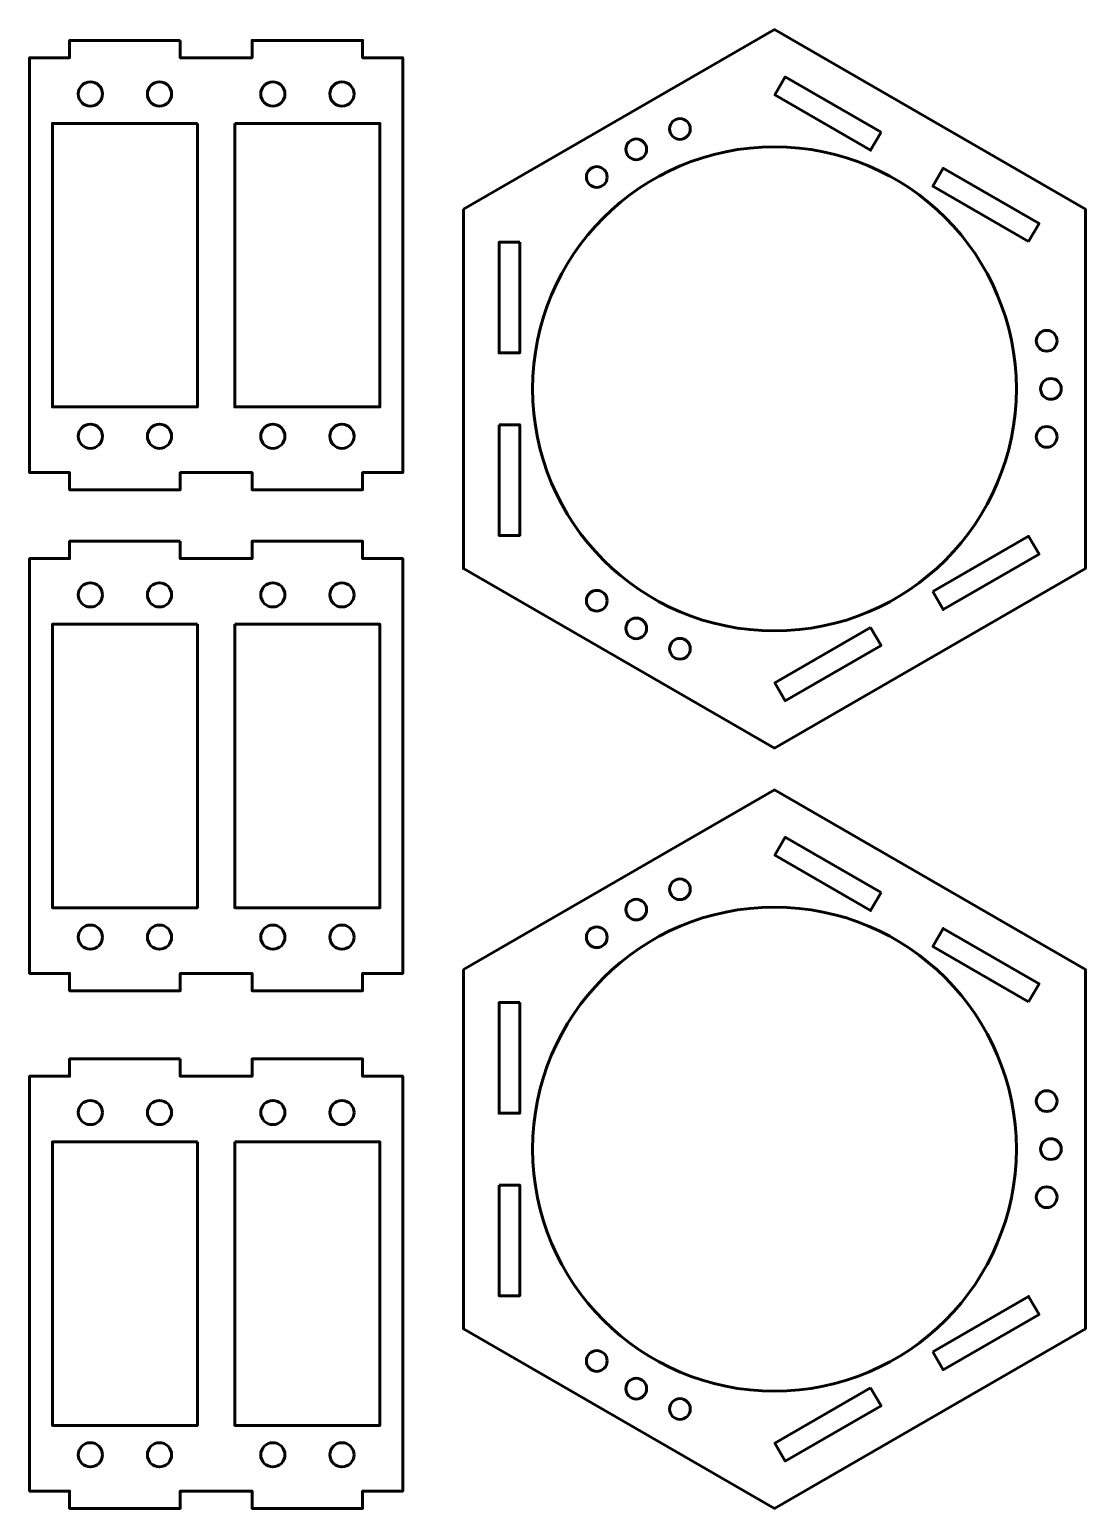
# Model space of a CAD drawing. Header units: millimetres. Extents: x 7 to 160, y 4 to 218.
import ezdxf

# ---------------------------------------------------------------- set-up
doc = ezdxf.new("R2010")
doc.units = ezdxf.units.MM
doc.linetypes.add('K5LT_BASIC', pattern=[0])

msp = doc.modelspace()

# ---------------------------------------------------------------- linework, layer by layer
at = {"color": 150, "linetype": 'K5LT_BASIC', "lineweight": 60}
for points in [[(69.63, 192.33), (114.63, 218.31), (159.63, 192.33), (159.63, 140.37), (114.63, 114.39), (69.63, 140.37)], [(28.64, 216.75), (12.64, 216.75), (12.64, 214.25), (6.84, 214.25), (6.84, 154.25), (12.64, 154.25), (12.64, 151.75), (28.64, 151.75), (28.64, 154.25), (39.04, 154.25), (39.04, 151.75), (55.04, 151.75), (55.04, 154.25), (60.84, 154.25), (60.84, 214.25), (55.04, 214.25), (55.04, 216.75), (39.04, 216.75), (39.04, 214.25), (28.64, 214.25)], [(130.05, 203.46), (116.19, 211.46), (114.69, 208.86), (128.55, 200.86)], [(31.14, 204.75), (10.14, 204.75), (10.14, 163.75), (31.14, 163.75)], [(36.54, 204.75), (57.54, 204.75), (57.54, 163.75), (36.54, 163.75)], [(151.41, 187.66), (137.55, 195.66), (139.05, 198.26), (152.91, 190.26)], [(77.78, 187.55), (77.78, 171.55), (74.78, 171.55), (74.78, 187.55)], [(74.78, 161.16), (74.78, 145.16), (77.78, 145.16), (77.78, 161.16)], [(28.64, 144.31), (12.64, 144.31), (12.64, 141.81), (6.84, 141.81), (6.84, 81.81), (12.64, 81.81), (12.64, 79.31), (28.64, 79.31), (28.64, 81.81), (39.04, 81.81), (39.04, 79.31), (55.04, 79.31), (55.04, 81.81), (60.84, 81.81), (60.84, 141.81), (55.04, 141.81), (55.04, 144.31), (39.04, 144.31), (39.04, 141.81), (28.64, 141.81)], [(137.55, 137.04), (151.41, 145.04), (152.91, 142.44), (139.05, 134.44)], [(31.14, 132.31), (10.14, 132.31), (10.14, 91.31), (31.14, 91.31)], [(36.54, 132.31), (57.54, 132.31), (57.54, 91.31), (36.54, 91.31)], [(128.55, 131.84), (114.69, 123.84), (116.19, 121.25), (130.05, 129.25)], [(69.63, 82.38), (114.63, 108.36), (159.63, 82.38), (159.63, 30.42), (114.63, 4.44), (69.63, 30.42)], [(130.05, 93.5), (116.19, 101.5), (114.69, 98.91), (128.55, 90.91)], [(151.41, 77.71), (137.55, 85.71), (139.05, 88.31), (152.91, 80.31)], [(77.78, 77.59), (77.78, 61.59), (74.78, 61.59), (74.78, 77.59)], [(28.64, 69.44), (12.64, 69.44), (12.64, 66.94), (6.84, 66.94), (6.84, 6.94), (12.64, 6.94), (12.64, 4.44), (28.64, 4.44), (28.64, 6.94), (39.04, 6.94), (39.04, 4.44), (55.04, 4.44), (55.04, 6.94), (60.84, 6.94), (60.84, 66.94), (55.04, 66.94), (55.04, 69.44), (39.04, 69.44), (39.04, 66.94), (28.64, 66.94)], [(31.14, 57.44), (10.14, 57.44), (10.14, 16.44), (31.14, 16.44)], [(36.54, 57.44), (57.54, 57.44), (57.54, 16.44), (36.54, 16.44)], [(74.78, 51.2), (74.78, 35.2), (77.78, 35.2), (77.78, 51.2)], [(137.55, 27.09), (151.41, 35.09), (152.91, 32.49), (139.05, 24.49)], [(128.55, 21.89), (114.69, 13.89), (116.19, 11.29), (130.05, 19.29)]]:
    msp.add_lwpolyline(points, close=True, dxfattribs=at)
for centre, radius in [((15.64, 209), 1.75), ((25.64, 209), 1.75), ((42.04, 209), 1.75), ((52.04, 209), 1.75), ((100.95, 203.94), 1.5), ((114.63, 166.35), 35), ((94.63, 200.99), 1.5), ((88.92, 196.99), 1.5), ((154.02, 173.3), 1.5), ((154.63, 166.35), 1.5), ((15.64, 159.5), 1.75), ((25.64, 159.5), 1.75), ((42.04, 159.5), 1.75), ((52.04, 159.5), 1.75), ((154.02, 159.41), 1.5), ((15.64, 136.56), 1.75), ((25.64, 136.56), 1.75), ((42.04, 136.56), 1.75), ((52.04, 136.56), 1.75), ((88.92, 135.71), 1.5), ((94.63, 131.71), 1.5), ((100.95, 128.76), 1.5), ((100.95, 93.98), 1.5), ((94.63, 91.04), 1.5), ((114.63, 56.4), 35), ((15.64, 87.06), 1.75), ((25.64, 87.06), 1.75), ((42.04, 87.06), 1.75), ((52.04, 87.06), 1.75), ((88.92, 87.04), 1.5), ((154.02, 63.34), 1.5), ((15.64, 61.69), 1.75), ((25.64, 61.69), 1.75), ((42.04, 61.69), 1.75), ((52.04, 61.69), 1.75), ((154.63, 56.4), 1.5), ((154.02, 49.45), 1.5), ((88.92, 25.76), 1.5), ((94.63, 21.76), 1.5), ((100.95, 18.81), 1.5), ((15.64, 12.19), 1.75), ((25.64, 12.19), 1.75), ((42.04, 12.19), 1.75), ((52.04, 12.19), 1.75)]:
    msp.add_circle(centre, radius, dxfattribs=at)

doc.saveas('drawing.dxf')
